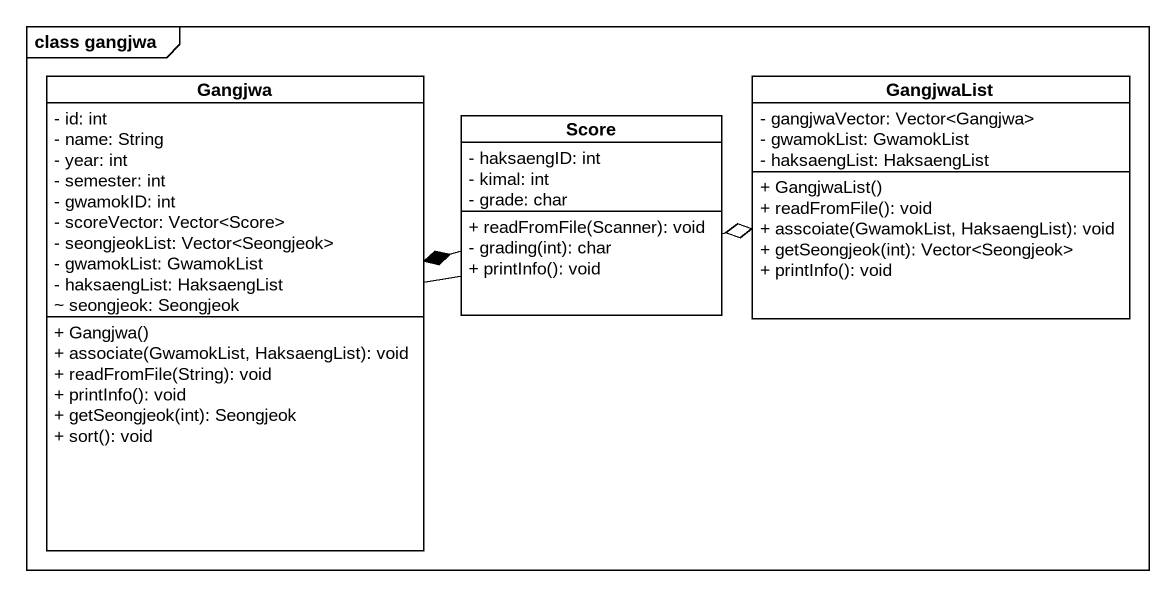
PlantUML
@startuml
mainframe class gangjwa
hide circle
hide empty members
skinparam classAttributeIconSize 0
class Gangjwa {
  - id: int
  - name: String
  - year: int
  - semester: int
  - gwamokID: int
  - scoreVector: Vector<Score>
  - seongjeokList: Vector<Seongjeok>
  - gwamokList: GwamokList
  - haksaengList: HaksaengList
  ~ seongjeok: Seongjeok
  + Gangjwa()
  + associate(GwamokList, HaksaengList): void
  + readFromFile(String): void
  + printInfo(): void
  + getSeongjeok(int): Seongjeok
  + sort(): void
}
class Score {
  - haksaengID: int
  - kimal: int
  - grade: char
  + readFromFile(Scanner): void
  - grading(int): char
  + printInfo(): void
}
class GangjwaList {
  - gangjwaVector: Vector<Gangjwa>
  - gwamokList: GwamokList
  - haksaengList: HaksaengList
  + GangjwaList()
  + readFromFile(): void
  + asscoiate(GwamokList, HaksaengList): void
  + getSeongjeok(int): Vector<Seongjeok>
  + printInfo(): void
}
Gangjwa -right-o GangjwaList
Score -left-* Gangjwa
@enduml
